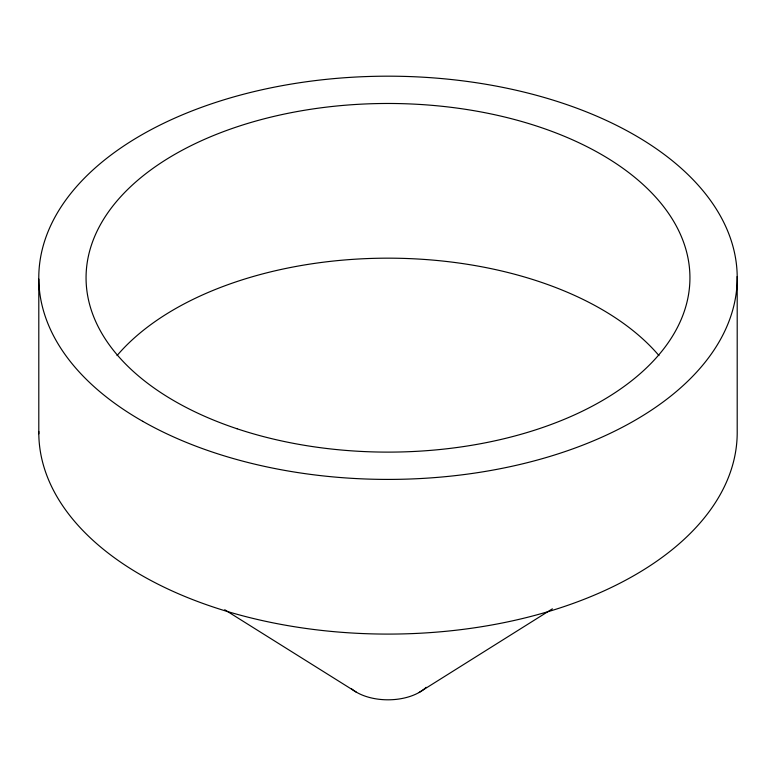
<?xml version="1.0" encoding="UTF-8"?>
<svg xmlns="http://www.w3.org/2000/svg" width="776" height="776" viewBox="0 0 776 776"><rect width="100%" height="100%" fill="white"/><g stroke="black" fill="none" stroke-linecap="round" stroke-linejoin="round"><path stroke-width="1.16" d="M418.982 692.541L552.386 608.83M224.71 609.732L356.184 692.066M737.2 276.489L737.2 431.175A349.21 201.614 0 0 1 388.252 634.089A349.21 201.614 0 0 1 38.8 431.466M38.8 279.108L38.8 433.794M117.04 355.573A301.932 174.319 0 0 1 388 258.165A301.932 174.319 0 0 1 658.96 355.573M426.17 687.284A44.416 25.637 0 0 1 351.557 688.826M142.677 421.281A349.21 201.614 0 0 0 725.89 328.714A349.21 201.614 0 0 0 295.433 83.391A349.21 201.614 0 0 0 142.677 421.281M237.029 428.759A301.932 174.319 0 0 0 689.932 277.798A301.932 174.319 0 0 0 237.029 126.828A301.932 174.319 0 0 0 237.029 428.759"/></g></svg>
